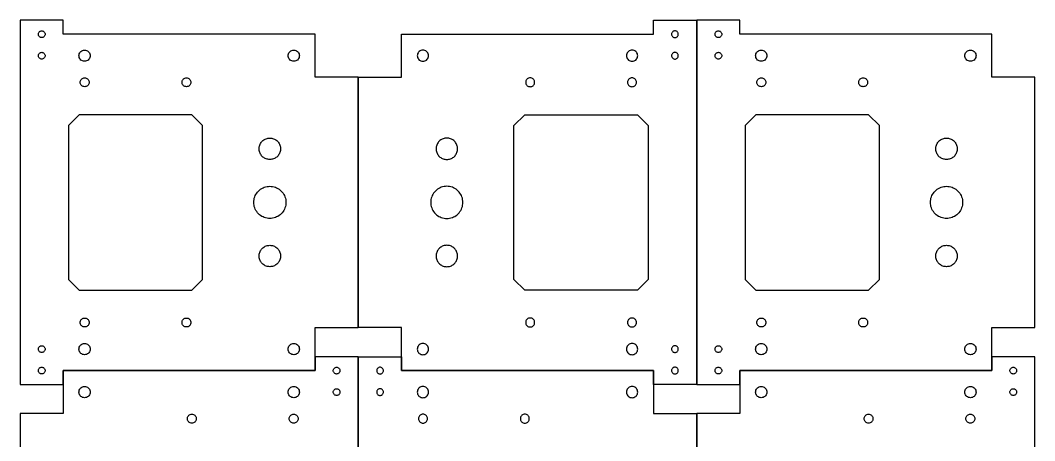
# Model space of a CAD drawing. Extents: x 0 to 789, y 0 to 484.
# Drawn here: x 315.9 to 789.3, y 287.6 to 483.6 of the extents above; entities that cross this region are included whole.
import ezdxf

# ---------------------------------------------------------------- set-up
doc = ezdxf.new("R2010")
doc.units = 0
doc.layers.add('Layer_1', color=7, linetype='CONTINUOUS')

msp = doc.modelspace()

# ---------------------------------------------------------------- linework, layer by layer
at = {"layer": 'Layer_1', "color": 7}
for p, q in [((335.905517, 483.599144), (315.905529, 483.599144)), ((315.905529, 483.599144), (315.905529, 313.799145)), ((335.905517, 477.099146), (335.905517, 483.599144)), ((611.387748, 477.099146), (611.387748, 483.599144)), ((611.387748, 483.599144), (631.387736, 483.599144)), ((631.387736, 483.599144), (631.387736, 313.799145)), ((651.669935, 483.599155), (631.669947, 483.599155)), ((631.669947, 483.599155), (631.669947, 313.799156)), ((651.669935, 477.099157), (651.669935, 483.599155)), ((325.905509, 475.524146), (325.905509, 475.524146)), ((453.505522, 477.099146), (335.905517, 477.099146)), ((453.505522, 457.099144), (453.505522, 477.099146)), ((493.787743, 457.099144), (493.787743, 477.099146)), ((493.787743, 477.099146), (611.387748, 477.099146)), ((621.387756, 475.524146), (621.387756, 475.524146)), ((641.669927, 475.524157), (641.669927, 475.524157)), ((769.26994, 477.099157), (651.669935, 477.099157)), ((769.26994, 457.099155), (769.26994, 477.099157)), ((325.905509, 465.524146), (325.905509, 465.524146)), ((345.905526, 464.474144), (345.905526, 464.474144)), ((443.505522, 464.474144), (443.505522, 464.474144)), ((503.787743, 464.474144), (503.787743, 464.474144)), ((601.38774, 464.474144), (601.38774, 464.474144)), ((621.387756, 465.524146), (621.387756, 465.524146)), ((641.669927, 465.524157), (641.669927, 465.524157)), ((661.669944, 464.474155), (661.669944, 464.474155)), ((759.26994, 464.474155), (759.26994, 464.474155)), ((473.505522, 457.099144), (453.505522, 457.099144)), ((473.505522, 340.299146), (473.505522, 457.099144)), ((473.787744, 340.299146), (473.787744, 457.099144)), ((473.787744, 457.099144), (493.787743, 457.099144)), ((789.26994, 457.099155), (769.26994, 457.099155)), ((789.26994, 340.299157), (789.26994, 457.099155)), ((345.955535, 452.624143), (345.955535, 452.624143)), ((393.455522, 452.624143), (393.455522, 452.624143)), ((553.837743, 452.624143), (553.837743, 452.624143)), ((601.33773, 452.624143), (601.33773, 452.624143)), ((661.719953, 452.624155), (661.719953, 452.624155)), ((709.21994, 452.624155), (709.21994, 452.624155)), ((343.405516, 439.599145), (338.405526, 434.599143)), ((396.005521, 439.599145), (343.405516, 439.599145)), ((401.005523, 434.599143), (396.005521, 439.599145)), ((546.287743, 434.599143), (551.287744, 439.599145)), ((551.287744, 439.599145), (603.887749, 439.599145)), ((603.887749, 439.599145), (608.887739, 434.599143)), ((659.169934, 439.599156), (654.169944, 434.599155)), ((711.769939, 439.599156), (659.169934, 439.599156)), ((716.769941, 434.599155), (711.769939, 439.599156)), ((338.405526, 434.599143), (338.405526, 362.799146)), ((401.005523, 362.799146), (401.005523, 434.599143)), ((546.287743, 362.799146), (546.287743, 434.599143)), ((608.887739, 434.599143), (608.887739, 362.799146)), ((654.169944, 434.599155), (654.169944, 362.799157)), ((716.769941, 362.799157), (716.769941, 434.599155)), ((432.355521, 418.699145), (432.355521, 418.699145)), ((514.937745, 418.699145), (514.937745, 418.699145)), ((748.119939, 418.699156), (748.119939, 418.699156)), ((432.355521, 391.199145), (432.355521, 391.199145)), ((514.937745, 391.199145), (514.937745, 391.199145)), ((748.119939, 391.199156), (748.119939, 391.199156)), ((432.355521, 368.699145), (432.355521, 368.699145)), ((514.937745, 368.699145), (514.937745, 368.699145)), ((748.119939, 368.699157), (748.119939, 368.699157)), ((338.405526, 362.799146), (343.405516, 357.799145)), ((396.005521, 357.799145), (401.005523, 362.799146)), ((551.287744, 357.799145), (546.287743, 362.799146)), ((608.887739, 362.799146), (603.887749, 357.799145)), ((654.169944, 362.799157), (659.169934, 357.799156)), ((711.769939, 357.799156), (716.769941, 362.799157)), ((343.405516, 357.799145), (396.005521, 357.799145)), ((603.887749, 357.799145), (551.287744, 357.799145)), ((659.169934, 357.799156), (711.769939, 357.799156)), ((345.955535, 340.624144), (345.955535, 340.624144)), ((393.455522, 340.624144), (393.455522, 340.624144)), ((453.505522, 320.299143), (453.505522, 340.299146)), ((453.505522, 340.299146), (473.505522, 340.299146)), ((493.787743, 340.299146), (473.787744, 340.299146)), ((493.787743, 320.299143), (493.787743, 340.299146)), ((553.837743, 340.624144), (553.837743, 340.624144)), ((601.33773, 340.624144), (601.33773, 340.624144)), ((661.719953, 340.624156), (661.719953, 340.624156)), ((709.21994, 340.624156), (709.21994, 340.624156)), ((769.26994, 320.299155), (769.26994, 340.299157)), ((769.26994, 340.299157), (789.26994, 340.299157)), ((325.905509, 328.724146), (325.905509, 328.724146)), ((345.905526, 327.674143), (345.905526, 327.674143)), ((443.505522, 327.674143), (443.505522, 327.674143)), ((473.505541, 326.759769), (453.505553, 326.759769)), ((453.505553, 326.759769), (453.505553, 320.259771)), ((473.505541, 156.95977), (473.505541, 326.759769)), ((473.787752, 156.959781), (473.787752, 326.75978)), ((473.787752, 326.75978), (493.78774, 326.75978)), ((493.78774, 326.75978), (493.78774, 320.259782)), ((503.787743, 327.674143), (503.787743, 327.674143)), ((601.38774, 327.674143), (601.38774, 327.674143)), ((621.387756, 328.724146), (621.387756, 328.724146)), ((641.669927, 328.724157), (641.669927, 328.724157)), ((661.669944, 327.674155), (661.669944, 327.674155)), ((759.26994, 327.674155), (759.26994, 327.674155)), ((789.269948, 326.75978), (769.26996, 326.75978)), ((769.26996, 326.75978), (769.26996, 320.259782)), ((789.269948, 156.959781), (789.269948, 326.75978)), ((325.905509, 318.724146), (325.905509, 318.724146)), ((335.905517, 313.799145), (335.905517, 320.299143)), ((335.905517, 320.299143), (453.505522, 320.299143)), ((453.505553, 320.259771), (335.905548, 320.259771)), ((335.905548, 320.259771), (335.905548, 300.259768)), ((463.505561, 321.834768), (463.505561, 321.834768)), ((483.787732, 321.834779), (483.787732, 321.834779)), ((493.78774, 320.259782), (611.387745, 320.259782)), ((611.387748, 320.299143), (493.787743, 320.299143)), ((611.387745, 320.259782), (611.387745, 300.25978)), ((611.387748, 313.799145), (611.387748, 320.299143)), ((621.387756, 318.724146), (621.387756, 318.724146)), ((641.669927, 318.724157), (641.669927, 318.724157)), ((651.669935, 313.799156), (651.669935, 320.299155)), ((651.669935, 320.299155), (769.26994, 320.299155)), ((769.26996, 320.259782), (651.669955, 320.259782)), ((651.669955, 320.259782), (651.669955, 300.25978)), ((779.269968, 321.834779), (779.269968, 321.834779)), ((315.905529, 313.799145), (335.905517, 313.799145)), ((345.905548, 312.884771), (345.905548, 312.884771)), ((443.505545, 312.884771), (443.505545, 312.884771)), ((503.787749, 312.884782), (503.787749, 312.884782)), ((601.387745, 312.884782), (601.387745, 312.884782)), ((631.387736, 313.799145), (611.387748, 313.799145)), ((631.669947, 313.799156), (651.669935, 313.799156)), ((661.669955, 312.884782), (661.669955, 312.884782)), ((759.269952, 312.884782), (759.269952, 312.884782)), ((463.505561, 311.834768), (463.505561, 311.834768)), ((483.787732, 311.83478), (483.787732, 311.83478)), ((779.269968, 311.83478), (779.269968, 311.83478)), ((315.905549, 300.259768), (315.905549, 183.45977)), ((335.905548, 300.259768), (315.905549, 300.259768)), ((395.955548, 299.93477), (395.955548, 299.93477)), ((443.455535, 299.93477), (443.455535, 299.93477)), ((503.837758, 299.934781), (503.837758, 299.934781)), ((551.337745, 299.934781), (551.337745, 299.934781)), ((611.387745, 300.25978), (631.387745, 300.25978)), ((631.387745, 300.25978), (631.387745, 183.459782)), ((631.669956, 300.25978), (631.669956, 183.459782)), ((651.669955, 300.25978), (631.669956, 300.25978)), ((711.719955, 299.934781), (711.719955, 299.934781)), ((759.219942, 299.934781), (759.219942, 299.934781))]:
    msp.add_line(p, q, dxfattribs=at)
for points, knots in [([(325.905509, 475.524146), (326.08971, 475.542895), (326.455471, 475.580126), (326.938898, 475.869977), (327.298316, 476.294504), (327.488976, 476.820249), (327.488976, 477.37816), (327.298316, 477.903172), (326.938898, 478.330627), (326.455471, 478.609597), (325.905515, 478.70665), (325.355559, 478.609595), (324.872141, 478.330621), (324.512695, 477.903183), (324.322066, 477.378154), (324.322066, 476.820255), (324.512695, 476.294493), (324.872141, 475.869983), (325.355559, 475.580128), (325.721314, 475.542896), (325.905509, 475.524146)], [0, 0, 0, 0, 0.549773, 1.091665, 1.641429, 2.1912, 2.733094, 3.282865, 3.832629, 4.374522, 4.924294, 5.474048, 6.015941, 6.565716, 7.115481, 7.657376, 8.20714, 8.756916, 9.298808, 9.848562, 9.848562, 9.848562, 9.848562]), ([(621.387756, 475.524146), (621.203556, 475.542895), (620.837794, 475.580126), (620.354367, 475.869977), (619.994949, 476.294504), (619.804289, 476.820249), (619.804289, 477.37816), (619.994949, 477.903172), (620.354367, 478.330627), (620.837794, 478.609597), (621.38775, 478.70665), (621.937706, 478.609595), (622.421124, 478.330621), (622.78057, 477.903183), (622.971199, 477.378154), (622.971199, 476.820255), (622.78057, 476.294493), (622.421124, 475.869983), (621.937706, 475.580128), (621.571951, 475.542896), (621.387756, 475.524146)], [0, 0, 0, 0, 0.549773, 1.091665, 1.641429, 2.1912, 2.733094, 3.282865, 3.832629, 4.374522, 4.924294, 5.474048, 6.015941, 6.565716, 7.115481, 7.657376, 8.20714, 8.756916, 9.298808, 9.848562, 9.848562, 9.848562, 9.848562]), ([(641.669927, 475.524157), (641.854128, 475.542906), (642.219889, 475.580137), (642.703316, 475.869988), (643.062734, 476.294515), (643.253394, 476.820261), (643.253394, 477.378171), (643.062734, 477.903183), (642.703316, 478.330639), (642.219889, 478.609608), (641.669933, 478.706661), (641.119977, 478.609606), (640.636559, 478.330632), (640.277113, 477.903194), (640.086484, 477.378165), (640.086484, 476.820267), (640.277113, 476.294504), (640.636559, 475.869995), (641.119977, 475.580139), (641.485732, 475.542907), (641.669927, 475.524157)], [0, 0, 0, 0, 0.549773, 1.091665, 1.641429, 2.1912, 2.733094, 3.282865, 3.832629, 4.374522, 4.924294, 5.474048, 6.015941, 6.565716, 7.115481, 7.657376, 8.20714, 8.756916, 9.298808, 9.848562, 9.848562, 9.848562, 9.848562]), ([(325.905509, 465.524146), (326.08971, 465.542895), (326.455471, 465.580126), (326.938898, 465.869977), (327.298316, 466.294504), (327.488976, 466.82025), (327.488976, 467.37816), (327.298317, 467.903172), (326.938897, 468.330626), (326.455471, 468.609596), (325.905515, 468.706651), (325.355559, 468.609594), (324.872142, 468.33062), (324.512695, 467.903183), (324.322066, 467.378154), (324.322066, 466.820256), (324.512695, 466.294493), (324.872141, 465.869984), (325.355559, 465.580128), (325.721314, 465.542896), (325.905509, 465.524146)], [0, 0, 0, 0, 0.549773, 1.091665, 1.641429, 2.1912, 2.733094, 3.282865, 3.832628, 4.374521, 4.924294, 5.474048, 6.015941, 6.565715, 7.11548, 7.657374, 8.207139, 8.756915, 9.298807, 9.848561, 9.848561, 9.848561, 9.848561]), ([(345.905526, 464.474144), (346.212427, 464.505507), (346.821837, 464.567785), (347.627181, 465.050956), (348.225914, 465.758417), (348.543475, 466.634453), (348.543476, 467.564036), (348.225913, 468.438845), (347.627182, 469.151205), (346.821837, 469.616175), (345.905525, 469.778521), (344.989211, 469.616175), (344.183863, 469.151202), (343.585108, 468.438852), (343.267548, 467.564035), (343.267548, 466.634454), (343.585106, 465.758409), (344.183863, 465.05096), (344.989211, 464.567785), (345.598623, 464.505507), (345.905526, 464.474144)], [0, 0, 0, 0, 0.916034, 1.818952, 2.734972, 3.651004, 4.553925, 5.469955, 6.385976, 7.288895, 8.204928, 9.120963, 10.023889, 10.939922, 11.855952, 12.758873, 13.674905, 14.590937, 15.493862, 16.409897, 16.409897, 16.409897, 16.409897]), ([(443.505522, 464.474144), (443.812423, 464.505507), (444.421833, 464.567785), (445.227176, 465.050961), (445.82593, 465.75841), (446.143486, 466.634454), (446.143487, 467.564035), (445.825929, 468.438852), (445.227177, 469.151201), (444.421833, 469.616175), (443.505522, 469.77852), (442.589211, 469.616175), (441.783866, 469.151201), (441.185116, 468.438851), (440.867556, 467.564035), (440.867556, 466.634454), (441.185115, 465.75841), (441.783867, 465.05096), (442.589211, 464.567785), (443.198621, 464.505507), (443.505522, 464.474144)], [0, 0, 0, 0, 0.91603, 1.818952, 2.734982, 3.651013, 4.553934, 5.469964, 6.385996, 7.288917, 8.204948, 9.120979, 10.023901, 10.939932, 11.855962, 12.758883, 13.674915, 14.590945, 15.493867, 16.409898, 16.409898, 16.409898, 16.409898]), ([(503.787743, 464.474144), (503.480842, 464.505507), (502.871433, 464.567785), (502.066089, 465.050961), (501.467335, 465.75841), (501.149779, 466.634454), (501.149779, 467.564035), (501.467336, 468.438852), (502.066089, 469.151201), (502.871433, 469.616175), (503.787743, 469.77852), (504.704054, 469.616175), (505.509399, 469.151201), (506.108149, 468.438851), (506.42571, 467.564035), (506.425709, 466.634454), (506.10815, 465.75841), (505.509398, 465.05096), (504.704054, 464.567785), (504.094644, 464.505507), (503.787743, 464.474144)], [0, 0, 0, 0, 0.91603, 1.818952, 2.734982, 3.651013, 4.553934, 5.469964, 6.385996, 7.288917, 8.204948, 9.120979, 10.023901, 10.939932, 11.855962, 12.758883, 13.674915, 14.590945, 15.493867, 16.409898, 16.409898, 16.409898, 16.409898]), ([(601.38774, 464.474144), (601.080838, 464.505507), (600.471429, 464.567785), (599.666084, 465.050956), (599.067351, 465.758417), (598.74979, 466.634453), (598.749789, 467.564036), (599.067352, 468.438845), (599.666084, 469.151205), (600.471429, 469.616175), (601.38774, 469.778521), (602.304054, 469.616175), (603.109403, 469.151202), (603.708158, 468.438852), (604.025718, 467.564035), (604.025717, 466.634454), (603.708159, 465.758409), (603.109402, 465.05096), (602.304054, 464.567785), (601.694642, 464.505507), (601.38774, 464.474144)], [0, 0, 0, 0, 0.916034, 1.818952, 2.734972, 3.651004, 4.553925, 5.469955, 6.385976, 7.288895, 8.204928, 9.120963, 10.023889, 10.939922, 11.855952, 12.758873, 13.674905, 14.590937, 15.493862, 16.409897, 16.409897, 16.409897, 16.409897]), ([(621.387756, 465.524146), (621.203556, 465.542895), (620.837794, 465.580126), (620.354367, 465.869977), (619.994949, 466.294504), (619.804289, 466.82025), (619.804289, 467.37816), (619.994949, 467.903172), (620.354368, 468.330626), (620.837794, 468.609596), (621.38775, 468.706651), (621.937706, 468.609594), (622.421123, 468.33062), (622.78057, 467.903183), (622.971199, 467.378154), (622.971199, 466.820256), (622.78057, 466.294493), (622.421124, 465.869984), (621.937706, 465.580128), (621.571951, 465.542896), (621.387756, 465.524146)], [0, 0, 0, 0, 0.549773, 1.091665, 1.641429, 2.1912, 2.733094, 3.282865, 3.832628, 4.374521, 4.924294, 5.474048, 6.015941, 6.565715, 7.11548, 7.657374, 8.207139, 8.756915, 9.298807, 9.848561, 9.848561, 9.848561, 9.848561]), ([(641.669927, 465.524157), (641.854128, 465.542907), (642.219889, 465.580137), (642.703316, 465.869989), (643.062734, 466.294516), (643.253394, 466.820261), (643.253394, 467.378171), (643.062735, 467.903183), (642.703315, 468.330638), (642.219889, 468.609608), (641.669933, 468.706662), (641.119977, 468.609606), (640.63656, 468.330631), (640.277113, 467.903194), (640.086484, 467.378165), (640.086484, 466.820267), (640.277113, 466.294504), (640.636559, 465.869995), (641.119977, 465.58014), (641.485732, 465.542907), (641.669927, 465.524157)], [0, 0, 0, 0, 0.549773, 1.091665, 1.641429, 2.1912, 2.733094, 3.282865, 3.832628, 4.374521, 4.924294, 5.474048, 6.015941, 6.565715, 7.11548, 7.657374, 8.207139, 8.756915, 9.298807, 9.848561, 9.848561, 9.848561, 9.848561]), ([(661.669944, 464.474155), (661.976845, 464.505518), (662.586255, 464.567796), (663.391599, 465.050968), (663.990332, 465.758428), (664.307893, 466.634464), (664.307894, 467.564047), (663.990331, 468.438856), (663.3916, 469.151217), (662.586255, 469.616186), (661.669943, 469.778532), (660.753629, 469.616186), (659.948281, 469.151213), (659.349526, 468.438863), (659.031966, 467.564046), (659.031966, 466.634465), (659.349524, 465.758421), (659.948281, 465.050971), (660.753629, 464.567797), (661.363041, 464.505518), (661.669944, 464.474155)], [0, 0, 0, 0, 0.916034, 1.818952, 2.734972, 3.651004, 4.553925, 5.469955, 6.385976, 7.288895, 8.204928, 9.120963, 10.023889, 10.939922, 11.855952, 12.758873, 13.674905, 14.590937, 15.493862, 16.409897, 16.409897, 16.409897, 16.409897]), ([(759.26994, 464.474155), (759.576841, 464.505518), (760.186251, 464.567797), (760.991594, 465.050972), (761.590348, 465.758421), (761.907904, 466.634466), (761.907905, 467.564046), (761.590347, 468.438863), (760.991595, 469.151212), (760.186251, 469.616186), (759.26994, 469.778532), (758.353629, 469.616186), (757.548284, 469.151213), (756.949534, 468.438862), (756.631974, 467.564047), (756.631974, 466.634465), (756.949533, 465.758422), (757.548285, 465.050971), (758.353629, 464.567797), (758.963039, 464.505518), (759.26994, 464.474155)], [0, 0, 0, 0, 0.91603, 1.818952, 2.734982, 3.651013, 4.553934, 5.469964, 6.385996, 7.288917, 8.204948, 9.120979, 10.023901, 10.939932, 11.855962, 12.758883, 13.674915, 14.590945, 15.493867, 16.409898, 16.409898, 16.409898, 16.409898]), ([(345.955535, 452.624143), (346.19813, 452.648936), (346.67985, 452.698166), (347.31645, 453.080107), (347.789751, 453.639327), (348.040781, 454.331817), (348.040781, 455.066631), (347.789752, 455.758153), (347.31645, 456.321245), (346.679849, 456.688796), (345.955529, 456.817126), (345.231206, 456.688798), (344.594594, 456.321247), (344.12129, 455.758153), (343.870262, 455.066631), (343.870261, 454.331817), (344.121291, 453.639327), (344.594594, 453.080105), (345.231205, 452.698164), (345.712934, 452.648935), (345.955535, 452.624143)], [0, 0, 0, 0, 0.724091, 1.437826, 2.16193, 2.886031, 3.599769, 4.323871, 5.047975, 5.761709, 6.4858, 7.20991, 7.923651, 8.647755, 9.371858, 10.085596, 10.809697, 11.533801, 12.247543, 12.971653, 12.971653, 12.971653, 12.971653]), ([(393.455522, 452.624143), (393.69812, 452.648936), (394.179844, 452.698165), (394.816449, 453.080105), (395.289748, 453.639327), (395.54077, 454.331819), (395.540769, 455.06663), (395.289748, 455.758152), (394.816449, 456.321247), (394.179843, 456.688797), (393.455522, 456.817127), (392.7312, 456.688797), (392.094594, 456.321247), (391.621293, 455.758153), (391.370272, 455.06663), (391.370272, 454.331819), (391.621294, 453.639327), (392.094594, 453.080105), (392.7312, 452.698165), (393.212924, 452.648935), (393.455522, 452.624143)], [0, 0, 0, 0, 0.7241, 1.437838, 2.161939, 2.886038, 3.599776, 4.323877, 5.047977, 5.761715, 6.485815, 7.209916, 7.923654, 8.647755, 9.371856, 10.085593, 10.809693, 11.533794, 12.247533, 12.971634, 12.971634, 12.971634, 12.971634]), ([(553.837743, 452.624143), (553.595145, 452.648936), (553.113422, 452.698165), (552.476817, 453.080105), (552.003518, 453.639327), (551.752495, 454.331819), (551.752496, 455.06663), (552.003517, 455.758152), (552.476817, 456.321247), (553.113422, 456.688797), (553.837744, 456.817127), (554.562065, 456.688797), (555.198671, 456.321247), (555.671972, 455.758153), (555.922993, 455.06663), (555.922993, 454.331819), (555.671971, 453.639327), (555.198671, 453.080105), (554.562066, 452.698165), (554.080341, 452.648935), (553.837743, 452.624143)], [0, 0, 0, 0, 0.7241, 1.437838, 2.161939, 2.886038, 3.599776, 4.323877, 5.047977, 5.761715, 6.485815, 7.209916, 7.923654, 8.647755, 9.371856, 10.085593, 10.809693, 11.533794, 12.247533, 12.971634, 12.971634, 12.971634, 12.971634]), ([(601.33773, 452.624143), (601.095135, 452.648936), (600.613416, 452.698166), (599.976815, 453.080107), (599.503514, 453.639327), (599.252484, 454.331817), (599.252484, 455.066631), (599.503513, 455.758153), (599.976815, 456.321245), (600.613416, 456.688796), (601.337736, 456.817126), (602.06206, 456.688798), (602.698671, 456.321247), (603.171975, 455.758153), (603.423004, 455.066631), (603.423004, 454.331817), (603.171974, 453.639327), (602.698671, 453.080105), (602.06206, 452.698164), (601.580331, 452.648935), (601.33773, 452.624143)], [0, 0, 0, 0, 0.724091, 1.437826, 2.16193, 2.886031, 3.599769, 4.323871, 5.047975, 5.761709, 6.4858, 7.20991, 7.923651, 8.647755, 9.371858, 10.085596, 10.809697, 11.533801, 12.247543, 12.971653, 12.971653, 12.971653, 12.971653]), ([(661.719953, 452.624155), (661.962548, 452.648947), (662.444268, 452.698177), (663.080868, 453.080118), (663.554169, 453.639338), (663.805199, 454.331829), (663.805199, 455.066642), (663.55417, 455.758164), (663.080868, 456.321256), (662.444267, 456.688807), (661.719947, 456.817138), (660.995624, 456.688809), (660.359012, 456.321259), (659.885708, 455.758164), (659.63468, 455.066643), (659.634679, 454.331829), (659.885709, 453.639338), (660.359012, 453.080116), (660.995623, 452.698175), (661.477352, 452.648946), (661.719953, 452.624155)], [0, 0, 0, 0, 0.724091, 1.437826, 2.16193, 2.886031, 3.599769, 4.323871, 5.047975, 5.761709, 6.4858, 7.20991, 7.923651, 8.647755, 9.371858, 10.085596, 10.809697, 11.533801, 12.247543, 12.971653, 12.971653, 12.971653, 12.971653]), ([(709.21994, 452.624155), (709.462538, 452.648947), (709.944262, 452.698177), (710.580867, 453.080116), (711.054166, 453.639339), (711.305188, 454.33183), (711.305187, 455.066641), (711.054166, 455.758164), (710.580867, 456.321259), (709.944261, 456.688808), (709.21994, 456.817138), (708.495618, 456.688808), (707.859012, 456.321258), (707.385711, 455.758164), (707.13469, 455.066641), (707.13469, 454.33183), (707.385712, 453.639338), (707.859012, 453.080116), (708.495618, 452.698176), (708.977342, 452.648947), (709.21994, 452.624155)], [0, 0, 0, 0, 0.7241, 1.437838, 2.161939, 2.886038, 3.599776, 4.323877, 5.047977, 5.761715, 6.485815, 7.209916, 7.923654, 8.647755, 9.371856, 10.085593, 10.809693, 11.533794, 12.247533, 12.971634, 12.971634, 12.971634, 12.971634]), ([(432.355521, 418.699145), (432.940094, 418.758885), (434.100874, 418.877509), (435.634864, 419.797842), (436.775343, 421.145367), (437.380218, 422.814021), (437.380218, 424.584652), (436.775343, 426.250969), (435.634864, 427.607824), (434.100874, 428.493486), (432.355521, 428.802714), (430.610168, 428.493485), (429.07618, 427.607824), (427.935697, 426.25097), (427.330826, 424.584651), (427.330826, 422.814021), (427.935697, 421.145366), (429.07618, 419.797843), (430.610168, 418.877509), (431.770948, 418.758885), (432.355521, 418.699145)], [0, 0, 0, 0, 1.744821, 3.464671, 5.209491, 6.954312, 8.674161, 10.418982, 12.163802, 13.883652, 15.628473, 17.373292, 19.093141, 20.837962, 22.582783, 24.302632, 26.047453, 27.792274, 29.512124, 31.256943, 31.256943, 31.256943, 31.256943]), ([(514.937745, 418.699145), (514.353171, 418.758885), (513.192391, 418.877509), (511.658402, 419.797842), (510.517922, 421.145367), (509.913048, 422.814021), (509.913048, 424.584652), (510.517922, 426.250969), (511.658402, 427.607824), (513.192391, 428.493486), (514.937744, 428.802714), (516.683097, 428.493485), (518.217086, 427.607824), (519.357568, 426.25097), (519.96244, 424.584651), (519.962439, 422.814021), (519.357568, 421.145366), (518.217086, 419.797843), (516.683097, 418.877509), (515.522317, 418.758885), (514.937745, 418.699145)], [0, 0, 0, 0, 1.744821, 3.464671, 5.209491, 6.954312, 8.674161, 10.418982, 12.163802, 13.883652, 15.628473, 17.373292, 19.093141, 20.837962, 22.582783, 24.302632, 26.047453, 27.792274, 29.512124, 31.256943, 31.256943, 31.256943, 31.256943]), ([(748.119939, 418.699156), (748.704512, 418.758896), (749.865292, 418.877521), (751.399282, 419.797854), (752.539761, 421.145378), (753.144636, 422.814032), (753.144636, 424.584663), (752.539761, 426.25098), (751.399282, 427.607836), (749.865292, 428.493497), (748.119939, 428.802726), (746.374586, 428.493497), (744.840598, 427.607835), (743.700115, 426.250981), (743.095244, 424.584662), (743.095244, 422.814032), (743.700115, 421.145377), (744.840598, 419.797854), (746.374586, 418.877521), (747.535366, 418.758896), (748.119939, 418.699156)], [0, 0, 0, 0, 1.744821, 3.464671, 5.209491, 6.954312, 8.674161, 10.418982, 12.163802, 13.883652, 15.628473, 17.373292, 19.093141, 20.837962, 22.582783, 24.302632, 26.047453, 27.792274, 29.512124, 31.256943, 31.256943, 31.256943, 31.256943]), ([(432.355521, 391.199145), (433.232381, 391.288754), (434.973552, 391.466691), (437.274536, 392.847191), (438.985256, 394.868477), (439.892565, 397.371459), (439.892565, 400.027405), (438.985256, 402.526881), (437.274536, 404.562164), (434.973552, 405.890657), (432.355521, 406.3545), (429.737491, 405.890657), (427.436508, 404.562164), (425.725788, 402.526881), (424.818479, 400.027405), (424.818479, 397.371459), (425.725788, 394.868477), (427.436508, 392.847191), (429.737491, 391.466691), (431.478661, 391.288754), (432.355521, 391.199145)], [0, 0, 0, 0, 2.617232, 5.197007, 7.814237, 10.431468, 13.011242, 15.628473, 18.245704, 20.825478, 23.442711, 26.059941, 28.639715, 31.256945, 33.874176, 36.45395, 39.071181, 41.688412, 44.268186, 46.885416, 46.885416, 46.885416, 46.885416]), ([(514.937745, 391.199145), (514.060884, 391.288754), (512.319714, 391.466691), (510.01873, 392.847191), (508.308009, 394.868477), (507.4007, 397.371459), (507.4007, 400.027405), (508.308009, 402.526881), (510.01873, 404.562164), (512.319714, 405.890657), (514.937744, 406.3545), (517.555774, 405.890657), (519.856757, 404.562164), (521.567478, 402.526881), (522.474787, 400.027405), (522.474787, 397.371459), (521.567478, 394.868477), (519.856757, 392.847191), (517.555774, 391.466691), (515.814604, 391.288754), (514.937745, 391.199145)], [0, 0, 0, 0, 2.617232, 5.197007, 7.814237, 10.431468, 13.011242, 15.628473, 18.245704, 20.825478, 23.442711, 26.059941, 28.639715, 31.256945, 33.874176, 36.45395, 39.071181, 41.688412, 44.268186, 46.885416, 46.885416, 46.885416, 46.885416]), ([(748.119939, 391.199156), (748.996799, 391.288766), (750.73797, 391.466702), (753.038954, 392.847202), (754.749674, 394.868488), (755.656983, 397.37147), (755.656983, 400.027416), (754.749674, 402.526892), (753.038954, 404.562175), (750.73797, 405.890668), (748.119939, 406.354511), (745.501909, 405.890668), (743.200926, 404.562175), (741.490206, 402.526892), (740.582897, 400.027416), (740.582897, 397.37147), (741.490206, 394.868488), (743.200926, 392.847203), (745.501909, 391.466703), (747.243079, 391.288766), (748.119939, 391.199156)], [0, 0, 0, 0, 2.617232, 5.197007, 7.814237, 10.431468, 13.011242, 15.628473, 18.245704, 20.825478, 23.442711, 26.059941, 28.639715, 31.256945, 33.874176, 36.45395, 39.071181, 41.688412, 44.268186, 46.885416, 46.885416, 46.885416, 46.885416]), ([(432.355521, 368.699145), (432.940094, 368.758885), (434.100874, 368.87751), (435.634864, 369.797842), (436.775343, 371.145367), (437.380218, 372.81402), (437.380218, 374.584652), (436.775343, 376.250968), (435.634864, 377.607824), (434.100874, 378.493486), (432.355521, 378.802715), (430.610168, 378.493486), (429.07618, 377.607824), (427.935697, 376.25097), (427.330826, 374.584651), (427.330826, 372.814021), (427.935697, 371.145366), (429.07618, 369.797843), (430.610168, 368.87751), (431.770948, 368.758885), (432.355521, 368.699145)], [0, 0, 0, 0, 1.744821, 3.46467, 5.20949, 6.954311, 8.674161, 10.418982, 12.163802, 13.883652, 15.628473, 17.373292, 19.093141, 20.837963, 22.582783, 24.302633, 26.047453, 27.792274, 29.512124, 31.256943, 31.256943, 31.256943, 31.256943]), ([(514.937745, 368.699145), (514.353171, 368.758885), (513.192391, 368.87751), (511.658402, 369.797842), (510.517922, 371.145367), (509.913048, 372.81402), (509.913048, 374.584652), (510.517922, 376.250968), (511.658402, 377.607824), (513.192391, 378.493486), (514.937744, 378.802715), (516.683097, 378.493486), (518.217086, 377.607824), (519.357568, 376.25097), (519.962439, 374.584651), (519.96244, 372.814021), (519.357568, 371.145366), (518.217086, 369.797843), (516.683097, 368.87751), (515.522317, 368.758885), (514.937745, 368.699145)], [0, 0, 0, 0, 1.744821, 3.46467, 5.20949, 6.954311, 8.674161, 10.418982, 12.163802, 13.883652, 15.628473, 17.373292, 19.093141, 20.837963, 22.582783, 24.302633, 26.047453, 27.792274, 29.512124, 31.256943, 31.256943, 31.256943, 31.256943]), ([(748.119939, 368.699157), (748.704512, 368.758896), (749.865292, 368.877521), (751.399282, 369.797854), (752.539761, 371.145378), (753.144636, 372.814032), (753.144636, 374.584663), (752.539761, 376.25098), (751.399282, 377.607836), (749.865292, 378.493497), (748.119939, 378.802726), (746.374586, 378.493497), (744.840598, 377.607835), (743.700115, 376.250981), (743.095244, 374.584662), (743.095244, 372.814032), (743.700115, 371.145377), (744.840598, 369.797854), (746.374586, 368.877521), (747.535366, 368.758896), (748.119939, 368.699157)], [0, 0, 0, 0, 1.744821, 3.46467, 5.20949, 6.954311, 8.674161, 10.418982, 12.163802, 13.883652, 15.628473, 17.373292, 19.093141, 20.837963, 22.582783, 24.302633, 26.047453, 27.792274, 29.512124, 31.256943, 31.256943, 31.256943, 31.256943]), ([(345.955535, 340.624144), (346.19813, 340.648937), (346.679849, 340.698166), (347.31645, 341.080106), (347.789752, 341.639326), (348.040781, 342.331817), (348.040781, 343.066631), (347.789751, 343.758151), (347.31645, 344.321244), (346.67985, 344.688796), (345.955529, 344.817128), (345.231205, 344.688798), (344.594594, 344.321246), (344.121291, 343.758152), (343.870261, 343.066631), (343.870262, 342.331817), (344.12129, 341.639326), (344.594594, 341.080103), (345.231206, 340.698164), (345.712934, 340.648936), (345.955535, 340.624144)], [0, 0, 0, 0, 0.724091, 1.437825, 2.161929, 2.886031, 3.599769, 4.32387, 5.047974, 5.761709, 6.4858, 7.20991, 7.923652, 8.647756, 9.371857, 10.085595, 10.809698, 11.533802, 12.247543, 12.971653, 12.971653, 12.971653, 12.971653]), ([(393.455522, 340.624144), (393.69812, 340.648936), (394.179843, 340.698166), (394.816449, 341.080103), (395.289748, 341.639326), (395.540769, 342.331818), (395.54077, 343.06663), (395.289748, 343.758151), (394.816449, 344.321246), (394.179844, 344.688797), (393.455522, 344.817128), (392.7312, 344.688797), (392.094594, 344.321246), (391.621294, 343.758152), (391.370272, 343.06663), (391.370272, 342.331818), (391.621293, 341.639326), (392.094594, 341.080104), (392.7312, 340.698165), (393.212924, 340.648936), (393.455522, 340.624144)], [0, 0, 0, 0, 0.7241, 1.437837, 2.161938, 2.886039, 3.599776, 4.323876, 5.047977, 5.761715, 6.485815, 7.209916, 7.923654, 8.647756, 9.371855, 10.085593, 10.809694, 11.533795, 12.247533, 12.971634, 12.971634, 12.971634, 12.971634]), ([(553.837743, 340.624144), (553.595146, 340.648936), (553.113422, 340.698166), (552.476817, 341.080103), (552.003517, 341.639326), (551.752496, 342.331818), (551.752495, 343.06663), (552.003518, 343.758151), (552.476817, 344.321246), (553.113422, 344.688797), (553.837744, 344.817128), (554.562066, 344.688797), (555.198671, 344.321246), (555.671971, 343.758152), (555.922993, 343.06663), (555.922993, 342.331818), (555.671972, 341.639326), (555.198671, 341.080104), (554.562065, 340.698165), (554.080341, 340.648936), (553.837743, 340.624144)], [0, 0, 0, 0, 0.7241, 1.437837, 2.161938, 2.886039, 3.599776, 4.323876, 5.047977, 5.761715, 6.485815, 7.209916, 7.923654, 8.647756, 9.371855, 10.085593, 10.809694, 11.533795, 12.247533, 12.971634, 12.971634, 12.971634, 12.971634]), ([(601.33773, 340.624144), (601.095135, 340.648937), (600.613416, 340.698166), (599.976815, 341.080106), (599.503513, 341.639326), (599.252484, 342.331817), (599.252484, 343.066631), (599.503514, 343.758151), (599.976815, 344.321244), (600.613416, 344.688796), (601.337736, 344.817128), (602.06206, 344.688798), (602.698671, 344.321246), (603.171974, 343.758152), (603.423004, 343.066631), (603.423004, 342.331817), (603.171975, 341.639326), (602.698671, 341.080103), (602.06206, 340.698164), (601.580331, 340.648936), (601.33773, 340.624144)], [0, 0, 0, 0, 0.724091, 1.437825, 2.161929, 2.886031, 3.599769, 4.32387, 5.047974, 5.761709, 6.4858, 7.20991, 7.923652, 8.647756, 9.371857, 10.085595, 10.809698, 11.533802, 12.247543, 12.971653, 12.971653, 12.971653, 12.971653]), ([(661.719953, 340.624156), (661.962548, 340.648948), (662.444267, 340.698178), (663.080868, 341.080117), (663.55417, 341.639337), (663.805199, 342.331828), (663.805199, 343.066642), (663.554169, 343.758163), (663.080868, 344.321255), (662.444268, 344.688808), (661.719947, 344.817139), (660.995623, 344.688809), (660.359012, 344.321258), (659.885709, 343.758163), (659.634679, 343.066642), (659.63468, 342.331828), (659.885708, 341.639337), (660.359012, 341.080115), (660.995624, 340.698176), (661.477352, 340.648947), (661.719953, 340.624156)], [0, 0, 0, 0, 0.724091, 1.437825, 2.161929, 2.886031, 3.599769, 4.32387, 5.047974, 5.761709, 6.4858, 7.20991, 7.923652, 8.647756, 9.371857, 10.085595, 10.809698, 11.533802, 12.247543, 12.971653, 12.971653, 12.971653, 12.971653]), ([(709.21994, 340.624156), (709.462538, 340.648948), (709.944261, 340.698177), (710.580867, 341.080115), (711.054166, 341.639337), (711.305187, 342.33183), (711.305188, 343.066641), (711.054166, 343.758162), (710.580867, 344.321258), (709.944262, 344.688808), (709.21994, 344.817139), (708.495618, 344.688809), (707.859012, 344.321257), (707.385712, 343.758163), (707.13469, 343.066641), (707.13469, 342.33183), (707.385711, 341.639337), (707.859012, 341.080115), (708.495618, 340.698177), (708.977342, 340.648948), (709.21994, 340.624156)], [0, 0, 0, 0, 0.7241, 1.437837, 2.161938, 2.886039, 3.599776, 4.323876, 5.047977, 5.761715, 6.485815, 7.209916, 7.923654, 8.647756, 9.371855, 10.085593, 10.809694, 11.533795, 12.247533, 12.971634, 12.971634, 12.971634, 12.971634]), ([(325.905509, 328.724146), (326.08971, 328.742895), (326.455471, 328.780126), (326.938897, 329.069978), (327.298317, 329.494504), (327.488976, 330.02025), (327.488976, 330.57816), (327.298316, 331.103172), (326.938898, 331.530628), (326.455471, 331.809597), (325.905515, 331.90665), (325.355559, 331.809595), (324.872141, 331.530621), (324.512695, 331.103183), (324.322066, 330.578154), (324.322066, 330.020255), (324.512695, 329.494493), (324.872142, 329.069985), (325.355559, 328.780129), (325.721314, 328.742896), (325.905509, 328.724146)], [0, 0, 0, 0, 0.549773, 1.091666, 1.641428, 2.191199, 2.733094, 3.282865, 3.832628, 4.374521, 4.924294, 5.474048, 6.01594, 6.565716, 7.11548, 7.657375, 8.20714, 8.756914, 9.298807, 9.848561, 9.848561, 9.848561, 9.848561]), ([(345.905526, 327.674143), (346.212427, 327.705507), (346.821837, 327.767785), (347.627182, 328.250957), (348.225913, 328.958419), (348.543476, 329.834454), (348.543475, 330.764037), (348.225914, 331.638847), (347.627181, 332.351206), (346.821837, 332.816175), (345.905525, 332.97852), (344.989211, 332.816174), (344.183863, 332.351203), (343.585106, 331.638854), (343.267548, 330.764036), (343.267548, 329.834455), (343.585108, 328.958411), (344.183863, 328.250961), (344.989211, 327.767785), (345.598623, 327.705507), (345.905526, 327.674143)], [0, 0, 0, 0, 0.916034, 1.818953, 2.734974, 3.651004, 4.553925, 5.469957, 6.385976, 7.288895, 8.204928, 9.120963, 10.023888, 10.93992, 11.855952, 12.758873, 13.674903, 14.590937, 15.493862, 16.409897, 16.409897, 16.409897, 16.409897]), ([(443.505522, 327.674143), (443.812423, 327.705507), (444.421833, 327.767785), (445.227177, 328.250962), (445.825929, 328.958412), (446.143487, 329.834456), (446.143486, 330.764036), (445.82593, 331.638854), (445.227176, 332.351202), (444.421833, 332.816175), (443.505522, 332.97852), (442.589211, 332.816175), (441.783867, 332.351202), (441.185115, 331.638853), (440.867556, 330.764037), (440.867556, 329.834455), (441.185116, 328.958413), (441.783866, 328.250961), (442.589211, 327.767785), (443.198621, 327.705507), (443.505522, 327.674143)], [0, 0, 0, 0, 0.91603, 1.818952, 2.734984, 3.651014, 4.553934, 5.469966, 6.385996, 7.288917, 8.204948, 9.120979, 10.023901, 10.93993, 11.855962, 12.758883, 13.674913, 14.590945, 15.493867, 16.409898, 16.409898, 16.409898, 16.409898]), ([(503.787743, 327.674143), (503.480842, 327.705507), (502.871433, 327.767785), (502.066089, 328.250962), (501.467336, 328.958412), (501.149779, 329.834456), (501.149779, 330.764036), (501.467335, 331.638854), (502.066089, 332.351202), (502.871433, 332.816175), (503.787743, 332.97852), (504.704054, 332.816175), (505.509398, 332.351202), (506.10815, 331.638853), (506.425709, 330.764037), (506.42571, 329.834455), (506.108149, 328.958413), (505.509399, 328.250961), (504.704054, 327.767785), (504.094644, 327.705507), (503.787743, 327.674143)], [0, 0, 0, 0, 0.91603, 1.818952, 2.734984, 3.651014, 4.553934, 5.469966, 6.385996, 7.288917, 8.204948, 9.120979, 10.023901, 10.93993, 11.855962, 12.758883, 13.674913, 14.590945, 15.493867, 16.409898, 16.409898, 16.409898, 16.409898]), ([(601.38774, 327.674143), (601.080838, 327.705507), (600.471429, 327.767785), (599.666084, 328.250957), (599.067352, 328.958419), (598.749789, 329.834454), (598.74979, 330.764037), (599.067351, 331.638847), (599.666084, 332.351206), (600.471429, 332.816175), (601.38774, 332.97852), (602.304054, 332.816174), (603.109402, 332.351203), (603.708159, 331.638854), (604.025717, 330.764036), (604.025718, 329.834455), (603.708158, 328.958411), (603.109403, 328.250961), (602.304054, 327.767785), (601.694642, 327.705507), (601.38774, 327.674143)], [0, 0, 0, 0, 0.916034, 1.818953, 2.734974, 3.651004, 4.553925, 5.469957, 6.385976, 7.288895, 8.204928, 9.120963, 10.023888, 10.93992, 11.855952, 12.758873, 13.674903, 14.590937, 15.493862, 16.409897, 16.409897, 16.409897, 16.409897]), ([(621.387756, 328.724146), (621.203555, 328.742895), (620.837794, 328.780126), (620.354368, 329.069978), (619.994949, 329.494504), (619.804289, 330.02025), (619.804289, 330.57816), (619.994949, 331.103172), (620.354367, 331.530628), (620.837794, 331.809597), (621.38775, 331.90665), (621.937706, 331.809595), (622.421124, 331.530621), (622.78057, 331.103183), (622.971199, 330.578154), (622.971199, 330.020255), (622.78057, 329.494493), (622.421123, 329.069985), (621.937706, 328.780129), (621.571951, 328.742896), (621.387756, 328.724146)], [0, 0, 0, 0, 0.549773, 1.091666, 1.641428, 2.191199, 2.733094, 3.282865, 3.832628, 4.374521, 4.924294, 5.474048, 6.01594, 6.565716, 7.11548, 7.657375, 8.20714, 8.756914, 9.298807, 9.848561, 9.848561, 9.848561, 9.848561]), ([(641.669927, 328.724157), (641.854128, 328.742907), (642.219889, 328.780138), (642.703315, 329.06999), (643.062735, 329.494515), (643.253394, 330.020261), (643.253394, 330.578171), (643.062734, 331.103183), (642.703316, 331.530639), (642.219889, 331.809608), (641.669933, 331.906661), (641.119977, 331.809606), (640.636559, 331.530632), (640.277113, 331.103194), (640.086484, 330.578165), (640.086484, 330.020267), (640.277113, 329.494504), (640.63656, 329.069996), (641.119977, 328.78014), (641.485732, 328.742907), (641.669927, 328.724157)], [0, 0, 0, 0, 0.549773, 1.091666, 1.641428, 2.191199, 2.733094, 3.282865, 3.832628, 4.374521, 4.924294, 5.474048, 6.01594, 6.565716, 7.11548, 7.657375, 8.20714, 8.756914, 9.298807, 9.848561, 9.848561, 9.848561, 9.848561]), ([(661.669944, 327.674155), (661.976845, 327.705518), (662.586255, 327.767796), (663.3916, 328.250968), (663.990331, 328.95843), (664.307894, 329.834466), (664.307893, 330.764049), (663.990332, 331.638858), (663.391599, 332.351217), (662.586255, 332.816186), (661.669943, 332.978532), (660.753629, 332.816186), (659.948281, 332.351214), (659.349524, 331.638865), (659.031966, 330.764048), (659.031966, 329.834467), (659.349526, 328.958423), (659.948281, 328.250972), (660.753629, 327.767797), (661.363041, 327.705518), (661.669944, 327.674155)], [0, 0, 0, 0, 0.916034, 1.818953, 2.734974, 3.651004, 4.553925, 5.469957, 6.385976, 7.288895, 8.204928, 9.120963, 10.023888, 10.93992, 11.855952, 12.758873, 13.674903, 14.590937, 15.493862, 16.409897, 16.409897, 16.409897, 16.409897]), ([(759.26994, 327.674155), (759.576841, 327.705518), (760.186251, 327.767796), (760.991595, 328.250973), (761.590347, 328.958423), (761.907905, 329.834467), (761.907904, 330.764047), (761.590348, 331.638865), (760.991594, 332.351213), (760.186251, 332.816186), (759.26994, 332.978532), (758.353629, 332.816186), (757.548285, 332.351214), (756.949533, 331.638864), (756.631974, 330.764048), (756.631974, 329.834466), (756.949534, 328.958424), (757.548284, 328.250972), (758.353629, 327.767797), (758.963039, 327.705518), (759.26994, 327.674155)], [0, 0, 0, 0, 0.91603, 1.818952, 2.734984, 3.651014, 4.553934, 5.469966, 6.385996, 7.288917, 8.204948, 9.120979, 10.023901, 10.93993, 11.855962, 12.758883, 13.674913, 14.590945, 15.493867, 16.409898, 16.409898, 16.409898, 16.409898]), ([(325.905509, 318.724146), (326.08971, 318.742895), (326.455471, 318.780126), (326.938898, 319.069977), (327.298316, 319.494504), (327.488976, 320.02025), (327.488976, 320.57816), (327.298316, 321.103172), (326.938898, 321.530628), (326.455471, 321.809597), (325.905515, 321.90665), (325.355559, 321.809595), (324.872141, 321.530621), (324.512695, 321.103183), (324.322066, 320.578154), (324.322066, 320.020256), (324.512695, 319.494493), (324.872141, 319.069984), (325.355559, 318.780128), (325.721314, 318.742896), (325.905509, 318.724146)], [0, 0, 0, 0, 0.549773, 1.091665, 1.641429, 2.1912, 2.733094, 3.282865, 3.832629, 4.374522, 4.924294, 5.474048, 6.015941, 6.565716, 7.115481, 7.657376, 8.20714, 8.756916, 9.298808, 9.848562, 9.848562, 9.848562, 9.848562]), ([(463.505561, 321.834768), (463.321361, 321.816019), (462.955599, 321.778788), (462.472173, 321.488937), (462.112754, 321.06441), (461.922094, 320.538664), (461.922094, 319.980754), (462.112754, 319.455742), (462.472172, 319.028286), (462.9556, 318.749317), (463.505555, 318.652264), (464.055511, 318.749319), (464.538929, 319.028293), (464.898375, 319.455731), (465.089005, 319.98076), (465.089005, 320.538658), (464.898375, 321.064421), (464.538929, 321.48893), (464.055511, 321.778786), (463.689756, 321.816018), (463.505561, 321.834768)], [0, 0, 0, 0, 0.549773, 1.091665, 1.641429, 2.1912, 2.733094, 3.282865, 3.832629, 4.374522, 4.924294, 5.474048, 6.015941, 6.565716, 7.115481, 7.657376, 8.20714, 8.756916, 9.298808, 9.848562, 9.848562, 9.848562, 9.848562]), ([(483.787732, 321.834779), (483.971933, 321.81603), (484.337694, 321.778799), (484.821121, 321.488948), (485.180539, 321.064421), (485.371199, 320.538676), (485.371199, 319.980765), (485.180539, 319.455753), (484.821121, 319.028298), (484.337694, 318.749328), (483.787739, 318.652275), (483.237782, 318.74933), (482.754365, 319.028304), (482.394918, 319.455742), (482.204289, 319.980771), (482.204289, 320.53867), (482.394918, 321.064432), (482.754364, 321.488942), (483.237782, 321.778797), (483.603538, 321.816029), (483.787732, 321.834779)], [0, 0, 0, 0, 0.549773, 1.091665, 1.641429, 2.1912, 2.733094, 3.282865, 3.832629, 4.374522, 4.924294, 5.474048, 6.015941, 6.565716, 7.115481, 7.657376, 8.20714, 8.756916, 9.298808, 9.848562, 9.848562, 9.848562, 9.848562]), ([(621.387756, 318.724146), (621.203556, 318.742895), (620.837794, 318.780126), (620.354367, 319.069977), (619.994949, 319.494504), (619.804289, 320.02025), (619.804289, 320.57816), (619.994949, 321.103172), (620.354367, 321.530628), (620.837794, 321.809597), (621.38775, 321.90665), (621.937706, 321.809595), (622.421124, 321.530621), (622.78057, 321.103183), (622.971199, 320.578154), (622.971199, 320.020256), (622.78057, 319.494493), (622.421124, 319.069984), (621.937706, 318.780128), (621.571951, 318.742896), (621.387756, 318.724146)], [0, 0, 0, 0, 0.549773, 1.091665, 1.641429, 2.1912, 2.733094, 3.282865, 3.832629, 4.374522, 4.924294, 5.474048, 6.015941, 6.565716, 7.115481, 7.657376, 8.20714, 8.756916, 9.298808, 9.848562, 9.848562, 9.848562, 9.848562]), ([(641.669927, 318.724157), (641.854128, 318.742907), (642.219889, 318.780137), (642.703316, 319.069989), (643.062734, 319.494516), (643.253394, 320.020261), (643.253394, 320.578171), (643.062734, 321.103183), (642.703316, 321.530639), (642.219889, 321.809608), (641.669933, 321.906662), (641.119977, 321.809606), (640.636559, 321.530633), (640.277113, 321.103194), (640.086484, 320.578166), (640.086484, 320.020267), (640.277113, 319.494504), (640.636559, 319.069995), (641.119977, 318.78014), (641.485732, 318.742907), (641.669927, 318.724157)], [0, 0, 0, 0, 0.549773, 1.091665, 1.641429, 2.1912, 2.733094, 3.282865, 3.832629, 4.374522, 4.924294, 5.474048, 6.015941, 6.565716, 7.115481, 7.657376, 8.20714, 8.756916, 9.298808, 9.848562, 9.848562, 9.848562, 9.848562]), ([(779.269968, 321.834779), (779.085767, 321.81603), (778.720006, 321.778799), (778.236579, 321.488948), (777.877161, 321.064421), (777.686501, 320.538676), (777.686501, 319.980765), (777.877161, 319.455753), (778.236579, 319.028298), (778.720006, 318.749328), (779.269962, 318.652275), (779.819918, 318.74933), (780.303336, 319.028304), (780.662782, 319.455742), (780.853411, 319.980771), (780.853411, 320.53867), (780.662782, 321.064432), (780.303336, 321.488942), (779.819918, 321.778797), (779.454163, 321.816029), (779.269968, 321.834779)], [0, 0, 0, 0, 0.549773, 1.091665, 1.641429, 2.1912, 2.733094, 3.282865, 3.832629, 4.374522, 4.924294, 5.474048, 6.015941, 6.565716, 7.115481, 7.657376, 8.20714, 8.756916, 9.298808, 9.848562, 9.848562, 9.848562, 9.848562]), ([(345.905548, 312.884771), (345.598647, 312.853407), (344.989238, 312.791129), (344.183894, 312.307952), (343.585141, 311.600502), (343.267584, 310.724458), (343.267584, 309.794878), (343.58514, 308.92006), (344.183894, 308.207712), (344.989238, 307.742739), (345.905548, 307.580394), (346.821859, 307.74274), (347.627203, 308.207712), (348.225956, 308.920061), (348.543514, 309.794877), (348.543515, 310.724459), (348.225954, 311.600501), (347.627204, 312.307953), (346.821859, 312.791129), (346.212449, 312.853407), (345.905548, 312.884771)], [0, 0, 0, 0, 0.91603, 1.818952, 2.734984, 3.651014, 4.553934, 5.469966, 6.385996, 7.288917, 8.204948, 9.120979, 10.023901, 10.93993, 11.855962, 12.758883, 13.674913, 14.590945, 15.493867, 16.409898, 16.409898, 16.409898, 16.409898]), ([(443.505545, 312.884771), (443.198643, 312.853407), (442.589234, 312.791129), (441.783889, 312.307957), (441.185157, 311.600495), (440.867594, 310.72446), (440.867595, 309.794877), (441.185156, 308.920067), (441.783889, 308.207708), (442.589234, 307.742739), (443.505545, 307.580394), (444.421859, 307.74274), (445.227207, 308.207711), (445.825964, 308.92006), (446.143522, 309.794878), (446.143523, 310.724459), (445.825963, 311.600503), (445.227208, 312.307953), (444.421859, 312.791129), (443.812447, 312.853407), (443.505545, 312.884771)], [0, 0, 0, 0, 0.916034, 1.818953, 2.734974, 3.651004, 4.553925, 5.469957, 6.385976, 7.288895, 8.204928, 9.120963, 10.023888, 10.93992, 11.855952, 12.758873, 13.674903, 14.590937, 15.493862, 16.409897, 16.409897, 16.409897, 16.409897]), ([(503.787749, 312.884782), (504.09465, 312.853418), (504.70406, 312.79114), (505.509405, 312.307968), (506.108136, 311.600507), (506.425699, 310.724471), (506.425699, 309.794888), (506.108137, 308.920078), (505.509404, 308.207719), (504.70406, 307.74275), (503.787748, 307.580405), (502.871434, 307.742751), (502.066086, 308.207723), (501.46733, 308.920071), (501.149771, 309.794889), (501.149771, 310.72447), (501.467331, 311.600514), (502.066086, 312.307965), (502.871434, 312.79114), (503.480847, 312.853418), (503.787749, 312.884782)], [0, 0, 0, 0, 0.916034, 1.818953, 2.734974, 3.651004, 4.553925, 5.469957, 6.385976, 7.288895, 8.204928, 9.120963, 10.023888, 10.93992, 11.855952, 12.758873, 13.674903, 14.590937, 15.493862, 16.409897, 16.409897, 16.409897, 16.409897]), ([(601.387745, 312.884782), (601.694646, 312.853418), (602.304056, 312.79114), (603.1094, 312.307964), (603.708152, 311.600514), (604.02571, 310.72447), (604.025709, 309.794889), (603.708153, 308.920071), (603.109399, 308.207724), (602.304056, 307.742751), (601.387745, 307.580405), (600.471435, 307.742751), (599.66609, 308.207723), (599.067338, 308.920072), (598.749779, 309.794889), (598.749779, 310.72447), (599.067339, 311.600513), (599.66609, 312.307964), (600.471434, 312.79114), (601.080844, 312.853418), (601.387745, 312.884782)], [0, 0, 0, 0, 0.91603, 1.818952, 2.734984, 3.651014, 4.553934, 5.469966, 6.385996, 7.288917, 8.204948, 9.120979, 10.023901, 10.93993, 11.855962, 12.758883, 13.674913, 14.590945, 15.493867, 16.409898, 16.409898, 16.409898, 16.409898]), ([(661.669955, 312.884782), (661.363054, 312.853418), (660.753644, 312.79114), (659.9483, 312.307964), (659.349548, 311.600514), (659.03199, 310.72447), (659.031991, 309.794889), (659.349547, 308.920071), (659.948301, 308.207724), (660.753644, 307.742751), (661.669955, 307.580405), (662.586266, 307.742751), (663.39161, 308.207723), (663.990362, 308.920072), (664.307921, 309.794889), (664.307922, 310.72447), (663.990361, 311.600513), (663.391611, 312.307964), (662.586266, 312.79114), (661.976856, 312.853418), (661.669955, 312.884782)], [0, 0, 0, 0, 0.91603, 1.818952, 2.734984, 3.651014, 4.553934, 5.469966, 6.385996, 7.288917, 8.204948, 9.120979, 10.023901, 10.93993, 11.855962, 12.758883, 13.674913, 14.590945, 15.493867, 16.409898, 16.409898, 16.409898, 16.409898]), ([(759.269952, 312.884782), (758.96305, 312.853418), (758.35364, 312.79114), (757.548295, 312.307968), (756.949564, 311.600507), (756.632001, 310.724471), (756.632002, 309.794888), (756.949563, 308.920078), (757.548296, 308.207719), (758.353641, 307.74275), (759.269952, 307.580405), (760.186266, 307.742751), (760.991614, 308.207723), (761.590371, 308.920071), (761.907929, 309.794889), (761.907929, 310.72447), (761.59037, 311.600514), (760.991614, 312.307965), (760.186266, 312.79114), (759.576854, 312.853418), (759.269952, 312.884782)], [0, 0, 0, 0, 0.916034, 1.818953, 2.734974, 3.651004, 4.553925, 5.469957, 6.385976, 7.288895, 8.204928, 9.120963, 10.023888, 10.93992, 11.855952, 12.758873, 13.674903, 14.590937, 15.493862, 16.409897, 16.409897, 16.409897, 16.409897]), ([(463.505561, 311.834768), (463.321361, 311.816019), (462.955599, 311.778788), (462.472173, 311.488936), (462.112754, 311.06441), (461.922094, 310.538664), (461.922094, 309.980754), (462.112754, 309.455742), (462.472172, 309.028286), (462.9556, 308.749317), (463.505555, 308.652264), (464.055511, 308.749319), (464.538929, 309.028293), (464.898375, 309.455731), (465.089005, 309.98076), (465.089004, 310.538659), (464.898375, 311.064421), (464.538928, 311.488929), (464.055511, 311.778785), (463.689756, 311.816018), (463.505561, 311.834768)], [0, 0, 0, 0, 0.549773, 1.091666, 1.641428, 2.191199, 2.733094, 3.282865, 3.832628, 4.374521, 4.924294, 5.474048, 6.01594, 6.565716, 7.11548, 7.657375, 8.20714, 8.756914, 9.298807, 9.848561, 9.848561, 9.848561, 9.848561]), ([(483.787732, 311.83478), (483.971933, 311.81603), (484.337694, 311.778799), (484.82112, 311.488947), (485.18054, 311.064421), (485.371199, 310.538676), (485.371199, 309.980765), (485.180539, 309.455754), (484.821121, 309.028298), (484.337694, 308.749328), (483.787739, 308.652275), (483.237782, 308.749331), (482.754364, 309.028304), (482.394918, 309.455742), (482.204289, 309.980771), (482.204289, 310.53867), (482.394918, 311.064432), (482.754365, 311.488941), (483.237782, 311.778797), (483.603538, 311.816029), (483.787732, 311.83478)], [0, 0, 0, 0, 0.549773, 1.091666, 1.641428, 2.191199, 2.733094, 3.282865, 3.832628, 4.374521, 4.924294, 5.474048, 6.01594, 6.565716, 7.11548, 7.657375, 8.20714, 8.756914, 9.298807, 9.848561, 9.848561, 9.848561, 9.848561]), ([(779.269968, 311.83478), (779.085767, 311.81603), (778.720006, 311.778799), (778.23658, 311.488947), (777.877161, 311.064421), (777.686501, 310.538676), (777.686501, 309.980765), (777.877161, 309.455754), (778.236579, 309.028298), (778.720006, 308.749328), (779.269962, 308.652275), (779.819918, 308.749331), (780.303336, 309.028304), (780.662782, 309.455742), (780.853411, 309.980771), (780.853411, 310.53867), (780.662782, 311.064432), (780.303335, 311.488941), (779.819918, 311.778797), (779.454163, 311.816029), (779.269968, 311.83478)], [0, 0, 0, 0, 0.549773, 1.091666, 1.641428, 2.191199, 2.733094, 3.282865, 3.832628, 4.374521, 4.924294, 5.474048, 6.01594, 6.565716, 7.11548, 7.657375, 8.20714, 8.756914, 9.298807, 9.848561, 9.848561, 9.848561, 9.848561]), ([(395.955548, 299.93477), (395.712951, 299.909978), (395.231227, 299.860748), (394.594622, 299.478811), (394.121322, 298.919588), (393.870301, 298.227096), (393.870301, 297.492284), (394.121323, 296.800763), (394.594622, 296.237668), (395.231227, 295.870117), (395.955549, 295.741786), (396.679871, 295.870117), (397.316476, 296.237668), (397.789777, 296.800763), (398.040799, 297.492285), (398.040798, 298.227096), (397.789777, 298.919588), (397.316476, 299.47881), (396.67987, 299.860749), (396.198146, 299.909978), (395.955548, 299.93477)], [0, 0, 0, 0, 0.7241, 1.437837, 2.161938, 2.886039, 3.599776, 4.323876, 5.047977, 5.761715, 6.485815, 7.209916, 7.923654, 8.647756, 9.371855, 10.085593, 10.809694, 11.533795, 12.247533, 12.971634, 12.971634, 12.971634, 12.971634]), ([(443.455535, 299.93477), (443.21294, 299.909977), (442.731221, 299.860748), (442.09462, 299.478808), (441.621318, 298.919588), (441.37029, 298.227097), (441.370289, 297.492283), (441.621319, 296.800763), (442.09462, 296.23767), (442.731221, 295.870118), (443.455542, 295.741786), (444.179865, 295.870116), (444.816476, 296.237668), (445.289779, 296.800762), (445.540809, 297.492283), (445.540809, 298.227097), (445.28978, 298.919588), (444.816476, 299.478811), (444.179865, 299.86075), (443.698136, 299.909978), (443.455535, 299.93477)], [0, 0, 0, 0, 0.724091, 1.437825, 2.161929, 2.886031, 3.599769, 4.32387, 5.047974, 5.761709, 6.4858, 7.20991, 7.923652, 8.647756, 9.371857, 10.085595, 10.809698, 11.533802, 12.247543, 12.971653, 12.971653, 12.971653, 12.971653]), ([(503.837758, 299.934781), (504.080353, 299.909989), (504.562073, 299.860759), (505.198673, 299.47882), (505.671975, 298.9196), (505.923004, 298.227108), (505.923004, 297.492295), (505.671974, 296.800774), (505.198673, 296.237681), (504.562073, 295.870129), (503.837752, 295.741797), (503.113428, 295.870127), (502.476817, 296.237679), (502.003514, 296.800774), (501.752484, 297.492295), (501.752485, 298.227108), (502.003513, 298.9196), (502.476817, 299.478822), (503.113429, 299.860761), (503.595157, 299.909989), (503.837758, 299.934781)], [0, 0, 0, 0, 0.724091, 1.437825, 2.161929, 2.886031, 3.599769, 4.32387, 5.047974, 5.761709, 6.4858, 7.20991, 7.923652, 8.647756, 9.371857, 10.085595, 10.809698, 11.533802, 12.247543, 12.971653, 12.971653, 12.971653, 12.971653]), ([(551.337745, 299.934781), (551.580343, 299.909989), (552.062066, 299.86076), (552.698672, 299.478822), (553.171971, 298.919599), (553.422993, 298.227107), (553.422993, 297.492296), (553.171971, 296.800774), (552.698672, 296.237679), (552.062067, 295.870128), (551.337745, 295.741797), (550.613423, 295.870128), (549.976817, 296.237679), (549.503517, 296.800774), (549.252495, 297.492296), (549.252495, 298.227107), (549.503516, 298.9196), (549.976817, 299.478821), (550.613423, 299.86076), (551.095147, 299.909989), (551.337745, 299.934781)], [0, 0, 0, 0, 0.7241, 1.437837, 2.161938, 2.886039, 3.599776, 4.323876, 5.047977, 5.761715, 6.485815, 7.209916, 7.923654, 8.647756, 9.371855, 10.085593, 10.809694, 11.533795, 12.247533, 12.971634, 12.971634, 12.971634, 12.971634]), ([(711.719955, 299.934781), (711.477357, 299.909989), (710.995634, 299.86076), (710.359028, 299.478822), (709.885729, 298.919599), (709.634708, 298.227107), (709.634707, 297.492296), (709.88573, 296.800774), (710.359028, 296.237679), (710.995634, 295.870128), (711.719955, 295.741797), (712.444277, 295.870128), (713.080883, 296.237679), (713.554183, 296.800774), (713.805205, 297.492296), (713.805205, 298.227107), (713.554184, 298.9196), (713.080883, 299.478821), (712.444277, 299.86076), (711.962553, 299.909989), (711.719955, 299.934781)], [0, 0, 0, 0, 0.7241, 1.437837, 2.161938, 2.886039, 3.599776, 4.323876, 5.047977, 5.761715, 6.485815, 7.209916, 7.923654, 8.647756, 9.371855, 10.085593, 10.809694, 11.533795, 12.247533, 12.971634, 12.971634, 12.971634, 12.971634]), ([(759.219942, 299.934781), (758.977347, 299.909989), (758.495628, 299.860759), (757.859027, 299.47882), (757.385725, 298.9196), (757.134696, 298.227108), (757.134696, 297.492295), (757.385726, 296.800774), (757.859027, 296.237681), (758.495627, 295.870129), (759.219948, 295.741797), (759.944272, 295.870127), (760.580883, 296.237679), (761.054186, 296.800774), (761.305216, 297.492295), (761.305215, 298.227108), (761.054187, 298.9196), (760.580883, 299.478822), (759.944271, 299.860761), (759.462543, 299.909989), (759.219942, 299.934781)], [0, 0, 0, 0, 0.724091, 1.437825, 2.161929, 2.886031, 3.599769, 4.32387, 5.047974, 5.761709, 6.4858, 7.20991, 7.923652, 8.647756, 9.371857, 10.085595, 10.809698, 11.533802, 12.247543, 12.971653, 12.971653, 12.971653, 12.971653])]:
    msp.add_open_spline(points, degree=3, knots=knots, dxfattribs=at)

doc.saveas('drawing.dxf')
